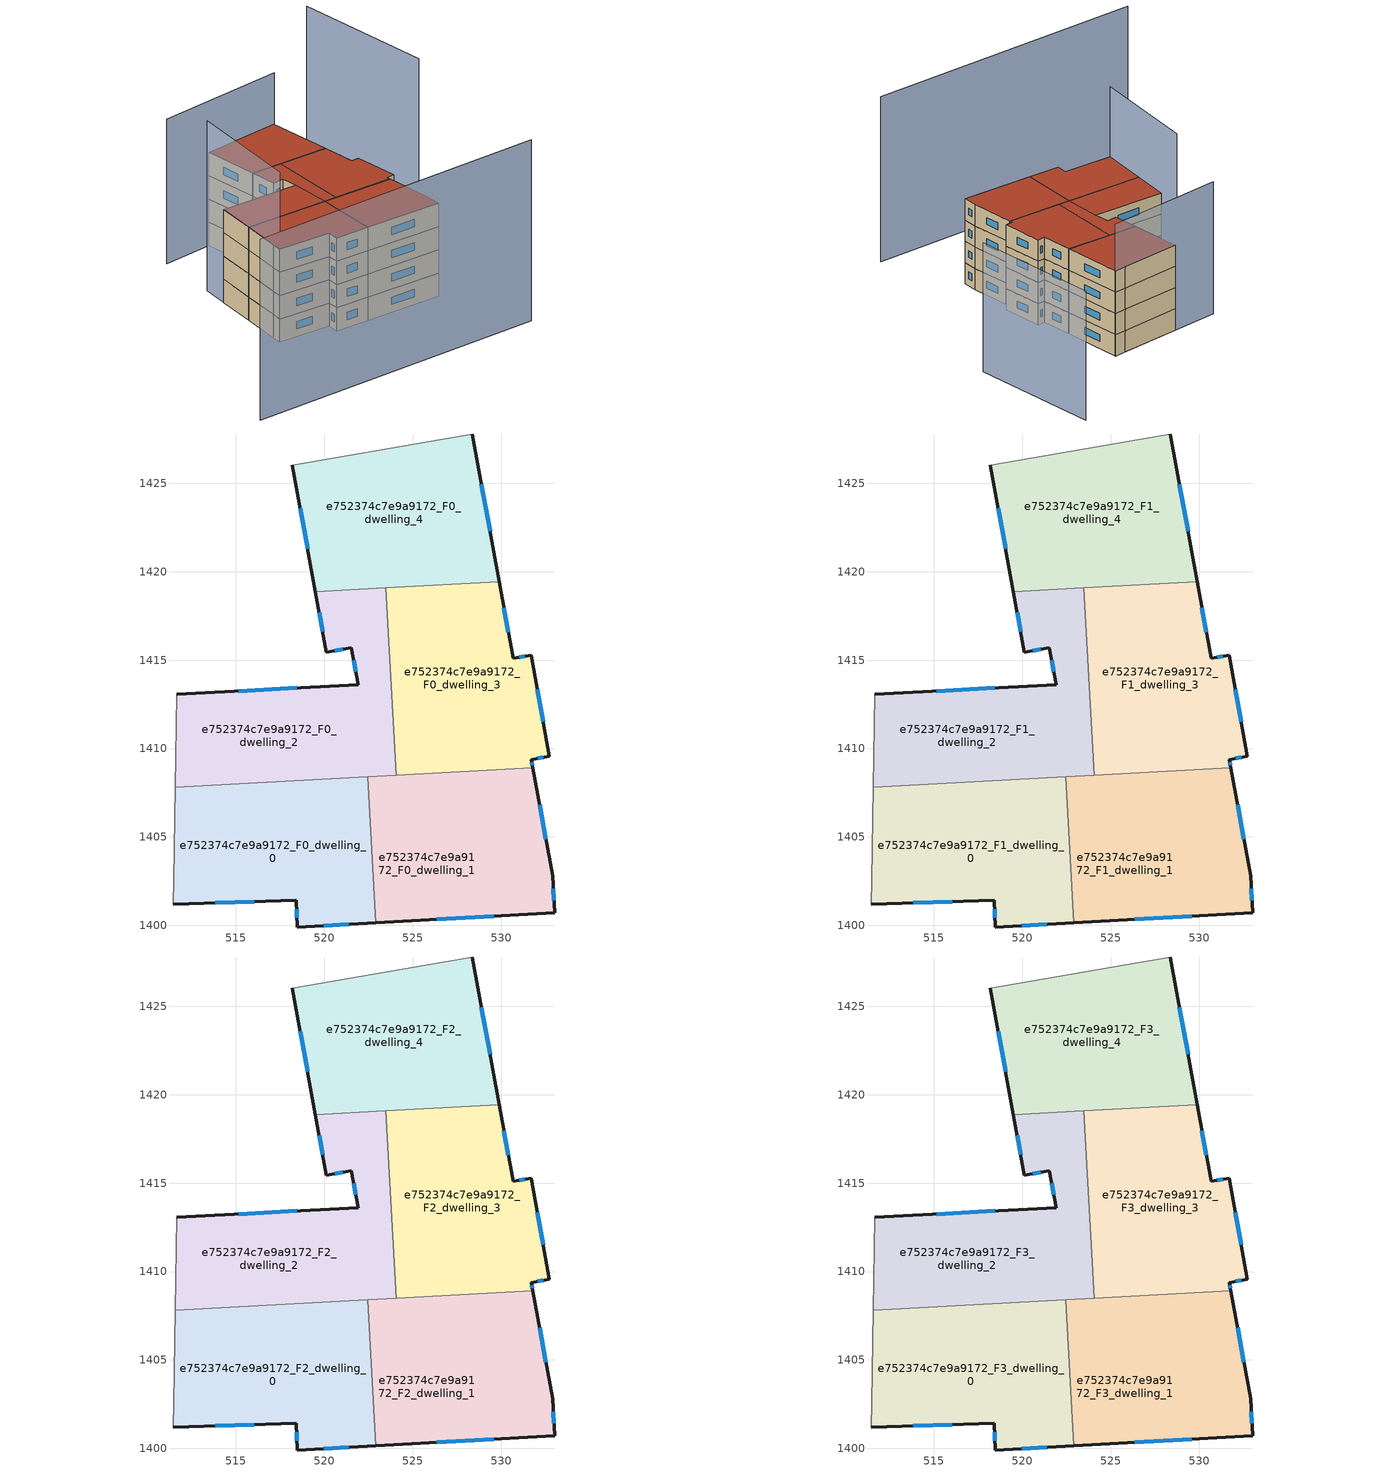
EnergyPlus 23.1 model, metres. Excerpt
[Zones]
e752374c7e9a9172_F0_dwelling_0
 floor ground (EU_floor_Construction): 522.46,1408.4 522.91,1400.15 518.47,1399.91 518.41,1401.41 511.47,1401.21 511.49,1402.59 511.58,1407.8 z0
 wall outside (EU_wall_Construction): 511.47,1401.21 518.41,1401.41 518.47,1399.91 522.91,1400.15 z0:3
 wall adiabatic (EU_wall_Construction): 511.58,1407.8 511.49,1402.59 511.47,1401.21 z0:3
 wall to e752374c7e9a9172_F0_dwelling_2 (EU_wall_Construction): 522.46,1408.4 511.58,1407.8 z0:3
 wall to e752374c7e9a9172_F0_dwelling_1 (EU_wall_Construction): 522.91,1400.15 522.46,1408.4 z0:3
 window (EU_Window_Construction): 519.98,1399.99 521.4,1400.07 / 518.43,1400.9 518.45,1400.42 / 513.83,1401.28 516.05,1401.34 z1.02:1.98
e752374c7e9a9172_F0_dwelling_1
 floor ground (EU_floor_Construction): 533.02,1400.7 522.91,1400.15 522.46,1408.4 524.06,1408.48 z0; 531.8,1408.91 532.91,1402.8 533.02,1400.7 524.06,1408.48 z0
 wall outside (EU_wall_Construction): 522.91,1400.15 533.02,1400.7 532.91,1402.8 531.8,1408.91 z0:3
 wall to e752374c7e9a9172_F0_dwelling_3 (EU_wall_Construction): 531.8,1408.91 524.06,1408.48 z0:3
 wall to e752374c7e9a9172_F0_dwelling_2 (EU_wall_Construction): 524.06,1408.48 522.46,1408.4 z0:3
 window (EU_Window_Construction): 532.98,1401.41 532.95,1402.08 / 526.35,1400.34 529.58,1400.51 / 532.53,1404.88 532.18,1406.83 z1.02:1.98
e752374c7e9a9172_F0_dwelling_2
 floor ground (EU_floor_Construction): 521.92,1413.62 522.46,1408.4 511.58,1407.8 511.66,1413.06 z0; 523.48,1419.09 524.06,1408.48 522.46,1408.4 521.92,1413.62 521.53,1415.71 520.12,1415.45 519.5,1418.87 z0
 wall outside (EU_wall_Construction): 519.5,1418.87 520.12,1415.45 521.53,1415.71 521.92,1413.62 511.66,1413.06 z0:3
 wall adiabatic (EU_wall_Construction): 511.66,1413.06 511.58,1407.8 z0:3
 wall to e752374c7e9a9172_F0_dwelling_3 (EU_wall_Construction): 524.06,1408.48 523.48,1419.09 z0:3
 wall to e752374c7e9a9172_F0_dwelling_4 (EU_wall_Construction): 523.48,1419.09 519.5,1418.87 z0:3
 window (EU_Window_Construction): 518.43,1413.43 515.15,1413.25 / 521.67,1415 521.79,1414.33 / 520.6,1415.54 521.05,1415.62 / 519.71,1417.71 519.91,1416.62 z1.02:1.98
e752374c7e9a9172_F0_dwelling_3
 floor ground (EU_floor_Construction): 529.89,1419.44 530.67,1415.11 531.7,1415.29 532.73,1409.57 531.71,1409.38 531.8,1408.91 524.06,1408.48 523.48,1419.09 z0
 wall outside (EU_wall_Construction): 531.8,1408.91 531.71,1409.38 532.73,1409.57 531.7,1415.29 530.67,1415.11 529.89,1419.44 z0:3
 wall to e752374c7e9a9172_F0_dwelling_4 (EU_wall_Construction): 529.89,1419.44 523.48,1419.09 z0:3
 window (EU_Window_Construction): 530.41,1416.58 530.15,1417.97 / 531.35,1415.22 531.02,1415.17 / 532.38,1411.51 532.05,1413.34 / 532.06,1409.44 532.39,1409.5 / 531.77,1409.07 531.74,1409.22 z1.02:1.98
e752374c7e9a9172_F0_dwelling_4
 floor ground (EU_floor_Construction): 528.37,1427.79 529.89,1419.44 519.5,1418.87 518.19,1426.01 526.7,1427.5 z0
 wall outside (EU_wall_Construction): 529.89,1419.44 528.37,1427.79 / 518.19,1426.01 519.5,1418.87 z0:3
 wall adiabatic (EU_wall_Construction): 528.37,1427.79 526.7,1427.5 518.19,1426.01 z0:3
 window (EU_Window_Construction): 529.37,1422.28 528.89,1424.95 / 518.64,1423.58 519.05,1421.3 z1.02:1.98
e752374c7e9a9172_F1_dwelling_0
 floor to e752374c7e9a9172_F0_dwelling_0 (EU_floor_Construction): 522.46,1408.4 522.91,1400.15 518.47,1399.91 518.41,1401.41 511.47,1401.21 511.49,1402.59 511.58,1407.8 z3
 wall outside (EU_wall_Construction): 511.47,1401.21 518.41,1401.41 518.47,1399.91 522.91,1400.15 z3:6
 wall adiabatic (EU_wall_Construction): 511.58,1407.8 511.49,1402.59 511.47,1401.21 z3:6
 wall to e752374c7e9a9172_F1_dwelling_2 (EU_wall_Construction): 522.46,1408.4 511.58,1407.8 z3:6
 wall to e752374c7e9a9172_F1_dwelling_1 (EU_wall_Construction): 522.91,1400.15 522.46,1408.4 z3:6
 window (EU_Window_Construction): 519.98,1399.99 521.4,1400.07 / 518.43,1400.9 518.45,1400.42 / 513.83,1401.28 516.05,1401.34 z4.02:4.98
e752374c7e9a9172_F1_dwelling_1
 floor to e752374c7e9a9172_F0_dwelling_1 (EU_floor_Construction): 533.02,1400.7 522.91,1400.15 522.46,1408.4 524.06,1408.48 z3; 531.8,1408.91 532.91,1402.8 533.02,1400.7 524.06,1408.48 z3
 wall outside (EU_wall_Construction): 522.91,1400.15 533.02,1400.7 532.91,1402.8 531.8,1408.91 z3:6
 wall to e752374c7e9a9172_F1_dwelling_3 (EU_wall_Construction): 531.8,1408.91 524.06,1408.48 z3:6
 wall to e752374c7e9a9172_F1_dwelling_2 (EU_wall_Construction): 524.06,1408.48 522.46,1408.4 z3:6
 window (EU_Window_Construction): 532.98,1401.41 532.95,1402.08 / 526.35,1400.34 529.58,1400.51 / 532.53,1404.88 532.18,1406.83 z4.02:4.98
e752374c7e9a9172_F1_dwelling_2
 floor to e752374c7e9a9172_F0_dwelling_2 (EU_floor_Construction): 521.92,1413.62 522.46,1408.4 511.58,1407.8 511.66,1413.06 z3; 523.48,1419.09 524.06,1408.48 522.46,1408.4 521.92,1413.62 521.53,1415.71 520.12,1415.45 519.5,1418.87 z3
 wall outside (EU_wall_Construction): 519.5,1418.87 520.12,1415.45 521.53,1415.71 521.92,1413.62 511.66,1413.06 z3:6
 wall adiabatic (EU_wall_Construction): 511.66,1413.06 511.58,1407.8 z3:6
 wall to e752374c7e9a9172_F1_dwelling_3 (EU_wall_Construction): 524.06,1408.48 523.48,1419.09 z3:6
 wall to e752374c7e9a9172_F1_dwelling_4 (EU_wall_Construction): 523.48,1419.09 519.5,1418.87 z3:6
 window (EU_Window_Construction): 518.43,1413.43 515.15,1413.25 / 521.67,1415 521.79,1414.33 / 520.6,1415.54 521.05,1415.62 / 519.71,1417.71 519.91,1416.62 z4.02:4.98
e752374c7e9a9172_F1_dwelling_3
 floor to e752374c7e9a9172_F0_dwelling_3 (EU_floor_Construction): 529.89,1419.44 530.67,1415.11 531.7,1415.29 532.73,1409.57 531.71,1409.38 531.8,1408.91 524.06,1408.48 523.48,1419.09 z3
 wall outside (EU_wall_Construction): 531.8,1408.91 531.71,1409.38 532.73,1409.57 531.7,1415.29 530.67,1415.11 529.89,1419.44 z3:6
 wall to e752374c7e9a9172_F1_dwelling_4 (EU_wall_Construction): 529.89,1419.44 523.48,1419.09 z3:6
 window (EU_Window_Construction): 530.41,1416.58 530.15,1417.97 / 531.35,1415.22 531.02,1415.17 / 532.38,1411.51 532.05,1413.34 / 532.06,1409.44 532.39,1409.5 / 531.77,1409.07 531.74,1409.22 z4.02:4.98
e752374c7e9a9172_F1_dwelling_4
 floor to e752374c7e9a9172_F0_dwelling_4 (EU_floor_Construction): 528.37,1427.79 529.89,1419.44 519.5,1418.87 518.19,1426.01 526.7,1427.5 z3
 wall outside (EU_wall_Construction): 529.89,1419.44 528.37,1427.79 / 518.19,1426.01 519.5,1418.87 z3:6
 wall adiabatic (EU_wall_Construction): 528.37,1427.79 526.7,1427.5 518.19,1426.01 z3:6
 window (EU_Window_Construction): 529.37,1422.28 528.89,1424.95 / 518.64,1423.58 519.05,1421.3 z4.02:4.98
e752374c7e9a9172_F2_dwelling_0
 floor to e752374c7e9a9172_F1_dwelling_0 (EU_floor_Construction): 522.46,1408.4 522.91,1400.15 518.47,1399.91 518.41,1401.41 511.47,1401.21 511.49,1402.59 511.58,1407.8 z6
 wall outside (EU_wall_Construction): 511.47,1401.21 518.41,1401.41 518.47,1399.91 522.91,1400.15 z6:9
 wall adiabatic (EU_wall_Construction): 511.58,1407.8 511.49,1402.59 511.47,1401.21 z6:9
 wall to e752374c7e9a9172_F2_dwelling_2 (EU_wall_Construction): 522.46,1408.4 511.58,1407.8 z6:9
 wall to e752374c7e9a9172_F2_dwelling_1 (EU_wall_Construction): 522.91,1400.15 522.46,1408.4 z6:9
 window (EU_Window_Construction): 519.98,1399.99 521.4,1400.07 / 518.43,1400.9 518.45,1400.42 / 513.83,1401.28 516.05,1401.34 z7.02:7.98
e752374c7e9a9172_F2_dwelling_1
 floor to e752374c7e9a9172_F1_dwelling_1 (EU_floor_Construction): 533.02,1400.7 522.91,1400.15 522.46,1408.4 524.06,1408.48 z6; 531.8,1408.91 532.91,1402.8 533.02,1400.7 524.06,1408.48 z6
 wall outside (EU_wall_Construction): 522.91,1400.15 533.02,1400.7 532.91,1402.8 531.8,1408.91 z6:9
 wall to e752374c7e9a9172_F2_dwelling_3 (EU_wall_Construction): 531.8,1408.91 524.06,1408.48 z6:9
 wall to e752374c7e9a9172_F2_dwelling_2 (EU_wall_Construction): 524.06,1408.48 522.46,1408.4 z6:9
 window (EU_Window_Construction): 532.98,1401.41 532.95,1402.08 / 526.35,1400.34 529.58,1400.51 / 532.53,1404.88 532.18,1406.83 z7.02:7.98
e752374c7e9a9172_F2_dwelling_2
 floor to e752374c7e9a9172_F1_dwelling_2 (EU_floor_Construction): 521.92,1413.62 522.46,1408.4 511.58,1407.8 511.66,1413.06 z6; 523.48,1419.09 524.06,1408.48 522.46,1408.4 521.92,1413.62 521.53,1415.71 520.12,1415.45 519.5,1418.87 z6
 wall outside (EU_wall_Construction): 519.5,1418.87 520.12,1415.45 521.53,1415.71 521.92,1413.62 511.66,1413.06 z6:9
 wall adiabatic (EU_wall_Construction): 511.66,1413.06 511.58,1407.8 z6:9
 wall to e752374c7e9a9172_F2_dwelling_3 (EU_wall_Construction): 524.06,1408.48 523.48,1419.09 z6:9
 wall to e752374c7e9a9172_F2_dwelling_4 (EU_wall_Construction): 523.48,1419.09 519.5,1418.87 z6:9
 window (EU_Window_Construction): 518.43,1413.43 515.15,1413.25 / 521.67,1415 521.79,1414.33 / 520.6,1415.54 521.05,1415.62 / 519.71,1417.71 519.91,1416.62 z7.02:7.98
e752374c7e9a9172_F2_dwelling_3
 floor to e752374c7e9a9172_F1_dwelling_3 (EU_floor_Construction): 529.89,1419.44 530.67,1415.11 531.7,1415.29 532.73,1409.57 531.71,1409.38 531.8,1408.91 524.06,1408.48 523.48,1419.09 z6
 wall outside (EU_wall_Construction): 531.8,1408.91 531.71,1409.38 532.73,1409.57 531.7,1415.29 530.67,1415.11 529.89,1419.44 z6:9
 wall to e752374c7e9a9172_F2_dwelling_4 (EU_wall_Construction): 529.89,1419.44 523.48,1419.09 z6:9
 window (EU_Window_Construction): 530.41,1416.58 530.15,1417.97 / 531.35,1415.22 531.02,1415.17 / 532.38,1411.51 532.05,1413.34 / 532.06,1409.44 532.39,1409.5 / 531.77,1409.07 531.74,1409.22 z7.02:7.98
e752374c7e9a9172_F2_dwelling_4
 floor to e752374c7e9a9172_F1_dwelling_4 (EU_floor_Construction): 528.37,1427.79 529.89,1419.44 519.5,1418.87 518.19,1426.01 526.7,1427.5 z6
 wall outside (EU_wall_Construction): 529.89,1419.44 528.37,1427.79 / 518.19,1426.01 519.5,1418.87 z6:9
 wall adiabatic (EU_wall_Construction): 528.37,1427.79 526.7,1427.5 518.19,1426.01 z6:9
 window (EU_Window_Construction): 529.37,1422.28 528.89,1424.95 / 518.64,1423.58 519.05,1421.3 z7.02:7.98
e752374c7e9a9172_F3_dwelling_0
 floor to e752374c7e9a9172_F2_dwelling_0 (EU_floor_Construction): 522.46,1408.4 522.91,1400.15 518.47,1399.91 518.41,1401.41 511.47,1401.21 511.49,1402.59 511.58,1407.8 z9
 wall outside (EU_wall_Construction): 511.47,1401.21 518.41,1401.41 518.47,1399.91 522.91,1400.15 z9:12
 wall adiabatic (EU_wall_Construction): 511.58,1407.8 511.49,1402.59 511.47,1401.21 z9:12
 wall to e752374c7e9a9172_F3_dwelling_2 (EU_wall_Construction): 522.46,1408.4 511.58,1407.8 z9:12
 wall to e752374c7e9a9172_F3_dwelling_1 (EU_wall_Construction): 522.91,1400.15 522.46,1408.4 z9:12
 window (EU_Window_Construction): 519.98,1399.99 521.4,1400.07 / 518.43,1400.9 518.45,1400.42 / 513.83,1401.28 516.05,1401.34 z10.02:10.98
 roof outside (EU_roof_Construction): 522.91,1400.15 522.46,1408.4 511.58,1407.8 511.49,1402.59 511.47,1401.21 518.41,1401.41 518.47,1399.91 z12
e752374c7e9a9172_F3_dwelling_1
 floor to e752374c7e9a9172_F2_dwelling_1 (EU_floor_Construction): 533.02,1400.7 522.91,1400.15 522.46,1408.4 524.06,1408.48 z9; 531.8,1408.91 532.91,1402.8 533.02,1400.7 524.06,1408.48 z9
 wall outside (EU_wall_Construction): 522.91,1400.15 533.02,1400.7 532.91,1402.8 531.8,1408.91 z9:12
 wall to e752374c7e9a9172_F3_dwelling_3 (EU_wall_Construction): 531.8,1408.91 524.06,1408.48 z9:12
 wall to e752374c7e9a9172_F3_dwelling_2 (EU_wall_Construction): 524.06,1408.48 522.46,1408.4 z9:12
 window (EU_Window_Construction): 532.98,1401.41 532.95,1402.08 / 526.35,1400.34 529.58,1400.51 / 532.53,1404.88 532.18,1406.83 z10.02:10.98
 roof outside (EU_roof_Construction): 533.02,1400.7 532.91,1402.8 531.8,1408.91 522.46,1408.4 522.91,1400.15 z12
e752374c7e9a9172_F3_dwelling_2
 floor to e752374c7e9a9172_F2_dwelling_2 (EU_floor_Construction): 521.92,1413.62 522.46,1408.4 511.58,1407.8 511.66,1413.06 z9; 523.48,1419.09 524.06,1408.48 522.46,1408.4 521.92,1413.62 521.53,1415.71 520.12,1415.45 519.5,1418.87 z9
 wall outside (EU_wall_Construction): 519.5,1418.87 520.12,1415.45 521.53,1415.71 521.92,1413.62 511.66,1413.06 z9:12
 wall adiabatic (EU_wall_Construction): 511.66,1413.06 511.58,1407.8 z9:12
 wall to e752374c7e9a9172_F3_dwelling_3 (EU_wall_Construction): 524.06,1408.48 523.48,1419.09 z9:12
 wall to e752374c7e9a9172_F3_dwelling_4 (EU_wall_Construction): 523.48,1419.09 519.5,1418.87 z9:12
 window (EU_Window_Construction): 518.43,1413.43 515.15,1413.25 / 521.67,1415 521.79,1414.33 / 520.6,1415.54 521.05,1415.62 / 519.71,1417.71 519.91,1416.62 z10.02:10.98
 roof outside (EU_roof_Construction): 522.46,1408.4 521.92,1413.62 511.66,1413.06 511.58,1407.8 z12; 524.06,1408.48 523.48,1419.09 519.5,1418.87 520.12,1415.45 521.53,1415.71 521.92,1413.62 522.46,1408.4 z12
e752374c7e9a9172_F3_dwelling_3
 floor to e752374c7e9a9172_F2_dwelling_3 (EU_floor_Construction): 529.89,1419.44 530.67,1415.11 531.7,1415.29 532.73,1409.57 531.71,1409.38 531.8,1408.91 524.06,1408.48 523.48,1419.09 z9
 wall outside (EU_wall_Construction): 531.8,1408.91 531.71,1409.38 532.73,1409.57 531.7,1415.29 530.67,1415.11 529.89,1419.44 z9:12
 wall to e752374c7e9a9172_F3_dwelling_4 (EU_wall_Construction): 529.89,1419.44 523.48,1419.09 z9:12
 window (EU_Window_Construction): 530.41,1416.58 530.15,1417.97 / 531.35,1415.22 531.02,1415.17 / 532.38,1411.51 532.05,1413.34 / 532.06,1409.44 532.39,1409.5 / 531.77,1409.07 531.74,1409.22 z10.02:10.98
 roof outside (EU_roof_Construction): 531.8,1408.91 531.71,1409.38 532.73,1409.57 531.7,1415.29 530.67,1415.11 529.89,1419.44 523.48,1419.09 524.06,1408.48 z12
e752374c7e9a9172_F3_dwelling_4
 floor to e752374c7e9a9172_F2_dwelling_4 (EU_floor_Construction): 528.37,1427.79 529.89,1419.44 519.5,1418.87 518.19,1426.01 526.7,1427.5 z9
 wall outside (EU_wall_Construction): 529.89,1419.44 528.37,1427.79 / 518.19,1426.01 519.5,1418.87 z9:12
 wall adiabatic (EU_wall_Construction): 528.37,1427.79 526.7,1427.5 518.19,1426.01 z9:12
 window (EU_Window_Construction): 529.37,1422.28 528.89,1424.95 / 518.64,1423.58 519.05,1421.3 z10.02:10.98
 roof outside (EU_roof_Construction): 529.89,1419.44 528.37,1427.79 526.7,1427.5 518.19,1426.01 519.5,1418.87 z12
shading: 498.77,1386.16 538.49,1389.77 z0:23.3; 511.73,1416.62 511.47,1401.2 z0:21.9; 544.6,1422.15 541.3,1440.36 z0:18.2; 528.42,1427.79 511.69,1424.86 z0:18.6
[Building]
EU S2 Campaign: North Axis=0; Terrain=City; Solar Distribution=FullExterior
[Site:Location]
Vienna: Latitude=48; Longitude=16.5; Time Zone=1; Elevation=183
[SizingPeriod:WeatherFileDays]
AnnualSizingPeriod: Begin Month=1; Begin Day of Month=1; End Month=12; End Day of Month=31; Day of Week for Start Day=Monday; Use Weather File Daylight Saving Period=No; Use Weather File Rain and Snow Indicators=No
[MATERIAL]
EU_InternalMass_Material: Roughness=MediumRough; Thickness=0.1; Conductivity=1; Density=1800; Specific Heat=900; Thermal Absorptance=0.9; Solar Absorptance=0.7; Visible Absorptance=0.7
[MATERIAL:NOMASS] Roughness=MediumRough; Thermal Absorptance=0.9; Solar Absorptance=0.7; Visible Absorptance=0.7
Name | Thermal Resistance
EU_wall_NoMass | 0.942466
EU_roof_NoMass | 0.551687
EU_floor_NoMass | 0.66527
[WINDOWMATERIAL:SIMPLEGLAZINGSYSTEM]
EU_Window_SimpleGlazing: UFactor=2.03367; Solar Heat Gain Coefficient=0.65; Visible Transmittance=0.65
[CONSTRUCTION]
EU_wall_Construction: EU_wall_NoMass
EU_roof_Construction: EU_roof_NoMass
EU_floor_Construction: EU_floor_NoMass
EU_Window_Construction: EU_Window_SimpleGlazing
EU_InternalMass_Construction: EU_InternalMass_Material
[ZONE] Type=1; Multiplier=1; Ceiling Height=autocalculate; Floor Area=autocalculate; Part of Total Floor Area=Yes
Name | Volume
e752374c7e9a9172_F0_dwelling_0; e752374c7e9a9172_F1_dwelling_0; e752374c7e9a9172_F2_dwelling_0; e752374c7e9a9172_F3_dwelling_0 | 243.803
e752374c7e9a9172_F0_dwelling_1; e752374c7e9a9172_F1_dwelling_1; e752374c7e9a9172_F2_dwelling_1; e752374c7e9a9172_F3_dwelling_1 | 243.827
e752374c7e9a9172_F0_dwelling_2; e752374c7e9a9172_F0_dwelling_3; e752374c7e9a9172_F1_dwelling_3; e752374c7e9a9172_F2_dwelling_3; e752374c7e9a9172_F3_dwelling_3 | 243.829
e752374c7e9a9172_F1_dwelling_2; e752374c7e9a9172_F2_dwelling_2; e752374c7e9a9172_F3_dwelling_2 | 243.828
e752374c7e9a9172_F0_dwelling_4 | 243.82
e752374c7e9a9172_F1_dwelling_4; e752374c7e9a9172_F2_dwelling_4; e752374c7e9a9172_F3_dwelling_4 | 243.821
[INTERNALMASS] Construction=EU_InternalMass_Construction
Name | Zone or ZoneList | Surface Area
e752374c7e9a9172_F0_dwelling_0_EU_InternalMass | e752374c7e9a9172_F0_dwelling_0 | 81.2709
e752374c7e9a9172_F0_dwelling_1_EU_InternalMass | e752374c7e9a9172_F0_dwelling_1 | 81.2758
e752374c7e9a9172_F0_dwelling_2_EU_InternalMass | e752374c7e9a9172_F0_dwelling_2 | 81.2778
e752374c7e9a9172_F0_dwelling_3_EU_InternalMass | e752374c7e9a9172_F0_dwelling_3 | 81.2781
e752374c7e9a9172_F0_dwelling_4_EU_InternalMass | e752374c7e9a9172_F0_dwelling_4 | 81.2736
e752374c7e9a9172_F1_dwelling_0_EU_InternalMass | e752374c7e9a9172_F1_dwelling_0 | 81.2709
e752374c7e9a9172_F1_dwelling_1_EU_InternalMass | e752374c7e9a9172_F1_dwelling_1 | 81.2758
e752374c7e9a9172_F1_dwelling_2_EU_InternalMass | e752374c7e9a9172_F1_dwelling_2 | 81.2778
e752374c7e9a9172_F1_dwelling_3_EU_InternalMass | e752374c7e9a9172_F1_dwelling_3 | 81.2781
e752374c7e9a9172_F1_dwelling_4_EU_InternalMass | e752374c7e9a9172_F1_dwelling_4 | 81.2736
e752374c7e9a9172_F2_dwelling_0_EU_InternalMass | e752374c7e9a9172_F2_dwelling_0 | 81.2709
e752374c7e9a9172_F2_dwelling_1_EU_InternalMass | e752374c7e9a9172_F2_dwelling_1 | 81.2758
e752374c7e9a9172_F2_dwelling_2_EU_InternalMass | e752374c7e9a9172_F2_dwelling_2 | 81.2778
e752374c7e9a9172_F2_dwelling_3_EU_InternalMass | e752374c7e9a9172_F2_dwelling_3 | 81.2781
e752374c7e9a9172_F2_dwelling_4_EU_InternalMass | e752374c7e9a9172_F2_dwelling_4 | 81.2736
e752374c7e9a9172_F3_dwelling_0_EU_InternalMass | e752374c7e9a9172_F3_dwelling_0 | 81.2709
e752374c7e9a9172_F3_dwelling_1_EU_InternalMass | e752374c7e9a9172_F3_dwelling_1 | 81.2758
e752374c7e9a9172_F3_dwelling_2_EU_InternalMass | e752374c7e9a9172_F3_dwelling_2 | 81.2778
e752374c7e9a9172_F3_dwelling_3_EU_InternalMass | e752374c7e9a9172_F3_dwelling_3 | 81.2781
e752374c7e9a9172_F3_dwelling_4_EU_InternalMass | e752374c7e9a9172_F3_dwelling_4 | 81.2736
[OTHEREQUIPMENT] Fuel Type=Electricity; Design Level Calculation Method=Watts/Area; Power per Zone Floor Area=1; Fraction Latent=0; Fraction Radiant=0; Fraction Lost=0; Carbon Dioxide Generation Rate=0; EndUse Subcategory=EU_Step8_InternalGains
Name | Zone or ZoneList or Space or SpaceList | Schedule
EU_Step8_InternalGain_e752374c7e9a9172_F0_dwelling_0_f000 | e752374c7e9a9172_F0_dwelling_0 | EU_Step8_GainSchedule_e752374c7e9a9172_F0_dwelling_0_f000
EU_Step8_InternalGain_e752374c7e9a9172_F0_dwelling_1_f000 | e752374c7e9a9172_F0_dwelling_1 | EU_Step8_GainSchedule_e752374c7e9a9172_F0_dwelling_1_f000
EU_Step8_InternalGain_e752374c7e9a9172_F0_dwelling_2_f000 | e752374c7e9a9172_F0_dwelling_2 | EU_Step8_GainSchedule_e752374c7e9a9172_F0_dwelling_2_f000
EU_Step8_InternalGain_e752374c7e9a9172_F0_dwelling_3_f000 | e752374c7e9a9172_F0_dwelling_3 | EU_Step8_GainSchedule_e752374c7e9a9172_F0_dwelling_3_f000
EU_Step8_InternalGain_e752374c7e9a9172_F0_dwelling_4_f000 | e752374c7e9a9172_F0_dwelling_4 | EU_Step8_GainSchedule_e752374c7e9a9172_F0_dwelling_4_f000
EU_Step8_InternalGain_e752374c7e9a9172_F1_dwelling_0_f000 | e752374c7e9a9172_F1_dwelling_0 | EU_Step8_GainSchedule_e752374c7e9a9172_F1_dwelling_0_f000
EU_Step8_InternalGain_e752374c7e9a9172_F1_dwelling_1_f000 | e752374c7e9a9172_F1_dwelling_1 | EU_Step8_GainSchedule_e752374c7e9a9172_F1_dwelling_1_f000
EU_Step8_InternalGain_e752374c7e9a9172_F1_dwelling_2_f000 | e752374c7e9a9172_F1_dwelling_2 | EU_Step8_GainSchedule_e752374c7e9a9172_F1_dwelling_2_f000
EU_Step8_InternalGain_e752374c7e9a9172_F1_dwelling_3_f000 | e752374c7e9a9172_F1_dwelling_3 | EU_Step8_GainSchedule_e752374c7e9a9172_F1_dwelling_3_f000
EU_Step8_InternalGain_e752374c7e9a9172_F1_dwelling_4_f000 | e752374c7e9a9172_F1_dwelling_4 | EU_Step8_GainSchedule_e752374c7e9a9172_F1_dwelling_4_f000
EU_Step8_InternalGain_e752374c7e9a9172_F2_dwelling_0_f000 | e752374c7e9a9172_F2_dwelling_0 | EU_Step8_GainSchedule_e752374c7e9a9172_F2_dwelling_0_f000
EU_Step8_InternalGain_e752374c7e9a9172_F2_dwelling_1_f000 | e752374c7e9a9172_F2_dwelling_1 | EU_Step8_GainSchedule_e752374c7e9a9172_F2_dwelling_1_f000
EU_Step8_InternalGain_e752374c7e9a9172_F2_dwelling_2_f000 | e752374c7e9a9172_F2_dwelling_2 | EU_Step8_GainSchedule_e752374c7e9a9172_F2_dwelling_2_f000
EU_Step8_InternalGain_e752374c7e9a9172_F2_dwelling_3_f000 | e752374c7e9a9172_F2_dwelling_3 | EU_Step8_GainSchedule_e752374c7e9a9172_F2_dwelling_3_f000
EU_Step8_InternalGain_e752374c7e9a9172_F2_dwelling_4_f000 | e752374c7e9a9172_F2_dwelling_4 | EU_Step8_GainSchedule_e752374c7e9a9172_F2_dwelling_4_f000
EU_Step8_InternalGain_e752374c7e9a9172_F3_dwelling_0_f000 | e752374c7e9a9172_F3_dwelling_0 | EU_Step8_GainSchedule_e752374c7e9a9172_F3_dwelling_0_f000
EU_Step8_InternalGain_e752374c7e9a9172_F3_dwelling_1_f000 | e752374c7e9a9172_F3_dwelling_1 | EU_Step8_GainSchedule_e752374c7e9a9172_F3_dwelling_1_f000
EU_Step8_InternalGain_e752374c7e9a9172_F3_dwelling_2_f000 | e752374c7e9a9172_F3_dwelling_2 | EU_Step8_GainSchedule_e752374c7e9a9172_F3_dwelling_2_f000
EU_Step8_InternalGain_e752374c7e9a9172_F3_dwelling_3_f000 | e752374c7e9a9172_F3_dwelling_3 | EU_Step8_GainSchedule_e752374c7e9a9172_F3_dwelling_3_f000
EU_Step8_InternalGain_e752374c7e9a9172_F3_dwelling_4_f000 | e752374c7e9a9172_F3_dwelling_4 | EU_Step8_GainSchedule_e752374c7e9a9172_F3_dwelling_4_f000
[ZONEVENTILATION:DESIGNFLOWRATE] Schedule=EU_AlwaysOn; Design Flow Rate Calculation Method=AirChanges/Hour; Air Changes per Hour=0.530523; Ventilation Type=Natural; Fan Pressure Rise=0; Fan Total Efficiency=1; Constant Term Coefficient=1; Temperature Term Coefficient=0; Velocity Term Coefficient=0; Velocity Squared Term Coefficient=0; Minimum Indoor Temperature=-100; Maximum Indoor Temperature=100; Delta Temperature=-100; Minimum Outdoor Temperature=-100; Maximum Outdoor Temperature=100; Maximum Wind Speed=40
Name | Zone or ZoneList or Space or SpaceList
EU_ConstantAir_e752374c7e9a9172_F0_dwelling_0 | e752374c7e9a9172_F0_dwelling_0
EU_ConstantAir_e752374c7e9a9172_F0_dwelling_1 | e752374c7e9a9172_F0_dwelling_1
EU_ConstantAir_e752374c7e9a9172_F0_dwelling_2 | e752374c7e9a9172_F0_dwelling_2
EU_ConstantAir_e752374c7e9a9172_F0_dwelling_3 | e752374c7e9a9172_F0_dwelling_3
EU_ConstantAir_e752374c7e9a9172_F0_dwelling_4 | e752374c7e9a9172_F0_dwelling_4
EU_ConstantAir_e752374c7e9a9172_F1_dwelling_0 | e752374c7e9a9172_F1_dwelling_0
EU_ConstantAir_e752374c7e9a9172_F1_dwelling_1 | e752374c7e9a9172_F1_dwelling_1
EU_ConstantAir_e752374c7e9a9172_F1_dwelling_2 | e752374c7e9a9172_F1_dwelling_2
EU_ConstantAir_e752374c7e9a9172_F1_dwelling_3 | e752374c7e9a9172_F1_dwelling_3
EU_ConstantAir_e752374c7e9a9172_F1_dwelling_4 | e752374c7e9a9172_F1_dwelling_4
EU_ConstantAir_e752374c7e9a9172_F2_dwelling_0 | e752374c7e9a9172_F2_dwelling_0
EU_ConstantAir_e752374c7e9a9172_F2_dwelling_1 | e752374c7e9a9172_F2_dwelling_1
EU_ConstantAir_e752374c7e9a9172_F2_dwelling_2 | e752374c7e9a9172_F2_dwelling_2
EU_ConstantAir_e752374c7e9a9172_F2_dwelling_3 | e752374c7e9a9172_F2_dwelling_3
EU_ConstantAir_e752374c7e9a9172_F2_dwelling_4 | e752374c7e9a9172_F2_dwelling_4
EU_ConstantAir_e752374c7e9a9172_F3_dwelling_0 | e752374c7e9a9172_F3_dwelling_0
EU_ConstantAir_e752374c7e9a9172_F3_dwelling_1 | e752374c7e9a9172_F3_dwelling_1
EU_ConstantAir_e752374c7e9a9172_F3_dwelling_2 | e752374c7e9a9172_F3_dwelling_2
EU_ConstantAir_e752374c7e9a9172_F3_dwelling_3 | e752374c7e9a9172_F3_dwelling_3
EU_ConstantAir_e752374c7e9a9172_F3_dwelling_4 | e752374c7e9a9172_F3_dwelling_4
[HVACTEMPLATE:THERMOSTAT] Constant Heating Setpoint=20; Constant Cooling Setpoint=50
EU_HeatOnly_e752374c7e9a9172_F0_dwelling_0; EU_HeatOnly_e752374c7e9a9172_F0_dwelling_1; EU_HeatOnly_e752374c7e9a9172_F0_dwelling_2; EU_HeatOnly_e752374c7e9a9172_F0_dwelling_3; EU_HeatOnly_e752374c7e9a9172_F0_dwelling_4; EU_HeatOnly_e752374c7e9a9172_F1_dwelling_0; EU_HeatOnly_e752374c7e9a9172_F1_dwelling_1; EU_HeatOnly_e752374c7e9a9172_F1_dwelling_2; EU_HeatOnly_e752374c7e9a9172_F1_dwelling_3; EU_HeatOnly_e752374c7e9a9172_F1_dwelling_4; EU_HeatOnly_e752374c7e9a9172_F2_dwelling_0; EU_HeatOnly_e752374c7e9a9172_F2_dwelling_1; EU_HeatOnly_e752374c7e9a9172_F2_dwelling_2; EU_HeatOnly_e752374c7e9a9172_F2_dwelling_3; EU_HeatOnly_e752374c7e9a9172_F2_dwelling_4; EU_HeatOnly_e752374c7e9a9172_F3_dwelling_0; EU_HeatOnly_e752374c7e9a9172_F3_dwelling_1; EU_HeatOnly_e752374c7e9a9172_F3_dwelling_2; EU_HeatOnly_e752374c7e9a9172_F3_dwelling_3; EU_HeatOnly_e752374c7e9a9172_F3_dwelling_4
[HVACTEMPLATE:ZONE:IDEALLOADSAIRSYSTEM] System Availability Schedule=EU_AlwaysOn; Maximum Heating Supply Air Temperature=50; Minimum Cooling Supply Air Temperature=13; Maximum Heating Supply Air Humidity Ratio=0.0156; Minimum Cooling Supply Air Humidity Ratio=0.0077; Heating Limit=NoLimit; Cooling Limit=NoLimit; Heating Availability Schedule=EU_AlwaysOn; Cooling Availability Schedule=EU_CoolingOff; Dehumidification Control Type=ConstantSensibleHeatRatio; Cooling Sensible Heat Ratio=0.7; Dehumidification Setpoint=60; Humidification Control Type=None; Humidification Setpoint=30; Outdoor Air Method=None; Outdoor Air Flow Rate per Person=0.00944; Outdoor Air Flow Rate per Zone Floor Area=0; Outdoor Air Flow Rate per Zone=0; Demand Controlled Ventilation Type=None; Outdoor Air Economizer Type=NoEconomizer; Heat Recovery Type=None; Sensible Heat Recovery Effectiveness=0.7; Latent Heat Recovery Effectiveness=0.65
Name | Template Thermostat
e752374c7e9a9172_F0_dwelling_0 | EU_HeatOnly_e752374c7e9a9172_F0_dwelling_0
e752374c7e9a9172_F0_dwelling_1 | EU_HeatOnly_e752374c7e9a9172_F0_dwelling_1
e752374c7e9a9172_F0_dwelling_2 | EU_HeatOnly_e752374c7e9a9172_F0_dwelling_2
e752374c7e9a9172_F0_dwelling_3 | EU_HeatOnly_e752374c7e9a9172_F0_dwelling_3
e752374c7e9a9172_F0_dwelling_4 | EU_HeatOnly_e752374c7e9a9172_F0_dwelling_4
e752374c7e9a9172_F1_dwelling_0 | EU_HeatOnly_e752374c7e9a9172_F1_dwelling_0
e752374c7e9a9172_F1_dwelling_1 | EU_HeatOnly_e752374c7e9a9172_F1_dwelling_1
e752374c7e9a9172_F1_dwelling_2 | EU_HeatOnly_e752374c7e9a9172_F1_dwelling_2
e752374c7e9a9172_F1_dwelling_3 | EU_HeatOnly_e752374c7e9a9172_F1_dwelling_3
e752374c7e9a9172_F1_dwelling_4 | EU_HeatOnly_e752374c7e9a9172_F1_dwelling_4
e752374c7e9a9172_F2_dwelling_0 | EU_HeatOnly_e752374c7e9a9172_F2_dwelling_0
e752374c7e9a9172_F2_dwelling_1 | EU_HeatOnly_e752374c7e9a9172_F2_dwelling_1
e752374c7e9a9172_F2_dwelling_2 | EU_HeatOnly_e752374c7e9a9172_F2_dwelling_2
e752374c7e9a9172_F2_dwelling_3 | EU_HeatOnly_e752374c7e9a9172_F2_dwelling_3
e752374c7e9a9172_F2_dwelling_4 | EU_HeatOnly_e752374c7e9a9172_F2_dwelling_4
e752374c7e9a9172_F3_dwelling_0 | EU_HeatOnly_e752374c7e9a9172_F3_dwelling_0
e752374c7e9a9172_F3_dwelling_1 | EU_HeatOnly_e752374c7e9a9172_F3_dwelling_1
e752374c7e9a9172_F3_dwelling_2 | EU_HeatOnly_e752374c7e9a9172_F3_dwelling_2
e752374c7e9a9172_F3_dwelling_3 | EU_HeatOnly_e752374c7e9a9172_F3_dwelling_3
e752374c7e9a9172_F3_dwelling_4 | EU_HeatOnly_e752374c7e9a9172_F3_dwelling_4
[SIZING:ZONE] Zone Cooling Design Supply Air Temperature Input Method=SupplyAirTemperature; Zone Cooling Design Supply Air Temperature=13; Zone Heating Design Supply Air Temperature Input Method=SupplyAirTemperature; Zone Heating Design Supply Air Temperature=50; Zone Cooling Design Supply Air Humidity Ratio=0.008; Zone Heating Design Supply Air Humidity Ratio=0.008; Cooling Design Air Flow Method=DesignDay; Cooling Design Air Flow Rate=0; Cooling Minimum Air Flow per Zone Floor Area=0.000762; Cooling Minimum Air Flow=0; Cooling Minimum Air Flow Fraction=0.2; Heating Design Air Flow Method=DesignDay; Heating Design Air Flow Rate=0; Heating Maximum Air Flow per Zone Floor Area=0.002032; Heating Maximum Air Flow=0.141576; Heating Maximum Air Flow Fraction=0.3; Account for Dedicated Outdoor Air System=No; Dedicated Outdoor Air System Control Strategy=NeutralSupplyAir; Dedicated Outdoor Air Low Setpoint Temperature for Design=autosize; Dedicated Outdoor Air High Setpoint Temperature for Design=autosize; Zone Load Sizing Method=Sensible Load Only No Latent Load; Zone Latent Cooling Design Supply Air Humidity Ratio Input Method=HumidityRatioDifference; Zone Cooling Design Supply Air Humidity Ratio Difference=0.005; Zone Latent Heating Design Supply Air Humidity Ratio Input Method=HumidityRatioDifference; Zone Humidification Design Supply Air Humidity Ratio Difference=0.005
e752374c7e9a9172_F0_dwelling_0; e752374c7e9a9172_F0_dwelling_1; e752374c7e9a9172_F0_dwelling_2; e752374c7e9a9172_F0_dwelling_3; e752374c7e9a9172_F0_dwelling_4; e752374c7e9a9172_F1_dwelling_0; e752374c7e9a9172_F1_dwelling_1; e752374c7e9a9172_F1_dwelling_2; e752374c7e9a9172_F1_dwelling_3; e752374c7e9a9172_F1_dwelling_4; e752374c7e9a9172_F2_dwelling_0; e752374c7e9a9172_F2_dwelling_1; e752374c7e9a9172_F2_dwelling_2; e752374c7e9a9172_F2_dwelling_3; e752374c7e9a9172_F2_dwelling_4; e752374c7e9a9172_F3_dwelling_0; e752374c7e9a9172_F3_dwelling_1; e752374c7e9a9172_F3_dwelling_2; e752374c7e9a9172_F3_dwelling_3; e752374c7e9a9172_F3_dwelling_4
[SCHEDULE:CONSTANT]
Name | Hourly Value
EU_AlwaysOn | 1
EU_CoolingOff | 0
[SCHEDULE:FILE] Column Number=1; Rows to Skip at Top=0; Number of Hours of Data=8760; Column Separator=Comma; Interpolate to Timestep=No; Minutes per Item=60; Adjust Schedule for Daylight Savings=Yes
Name | File
EU_Step8_GainSchedule_e752374c7e9a9172_F0_dwelling_0_f000 | ../../schedules/e752374c7e9a9172/e752374c7e9a9172_F0_dwelling_0_f000_gain.csv
EU_Step8_GainSchedule_e752374c7e9a9172_F0_dwelling_1_f000 | ../../schedules/e752374c7e9a9172/e752374c7e9a9172_F0_dwelling_1_f000_gain.csv
EU_Step8_GainSchedule_e752374c7e9a9172_F0_dwelling_2_f000 | ../../schedules/e752374c7e9a9172/e752374c7e9a9172_F0_dwelling_2_f000_gain.csv
EU_Step8_GainSchedule_e752374c7e9a9172_F0_dwelling_3_f000 | ../../schedules/e752374c7e9a9172/e752374c7e9a9172_F0_dwelling_3_f000_gain.csv
EU_Step8_GainSchedule_e752374c7e9a9172_F0_dwelling_4_f000 | ../../schedules/e752374c7e9a9172/e752374c7e9a9172_F0_dwelling_4_f000_gain.csv
EU_Step8_GainSchedule_e752374c7e9a9172_F1_dwelling_0_f000 | ../../schedules/e752374c7e9a9172/e752374c7e9a9172_F1_dwelling_0_f000_gain.csv
EU_Step8_GainSchedule_e752374c7e9a9172_F1_dwelling_1_f000 | ../../schedules/e752374c7e9a9172/e752374c7e9a9172_F1_dwelling_1_f000_gain.csv
EU_Step8_GainSchedule_e752374c7e9a9172_F1_dwelling_2_f000 | ../../schedules/e752374c7e9a9172/e752374c7e9a9172_F1_dwelling_2_f000_gain.csv
EU_Step8_GainSchedule_e752374c7e9a9172_F1_dwelling_3_f000 | ../../schedules/e752374c7e9a9172/e752374c7e9a9172_F1_dwelling_3_f000_gain.csv
EU_Step8_GainSchedule_e752374c7e9a9172_F1_dwelling_4_f000 | ../../schedules/e752374c7e9a9172/e752374c7e9a9172_F1_dwelling_4_f000_gain.csv
EU_Step8_GainSchedule_e752374c7e9a9172_F2_dwelling_0_f000 | ../../schedules/e752374c7e9a9172/e752374c7e9a9172_F2_dwelling_0_f000_gain.csv
EU_Step8_GainSchedule_e752374c7e9a9172_F2_dwelling_1_f000 | ../../schedules/e752374c7e9a9172/e752374c7e9a9172_F2_dwelling_1_f000_gain.csv
EU_Step8_GainSchedule_e752374c7e9a9172_F2_dwelling_2_f000 | ../../schedules/e752374c7e9a9172/e752374c7e9a9172_F2_dwelling_2_f000_gain.csv
EU_Step8_GainSchedule_e752374c7e9a9172_F2_dwelling_3_f000 | ../../schedules/e752374c7e9a9172/e752374c7e9a9172_F2_dwelling_3_f000_gain.csv
EU_Step8_GainSchedule_e752374c7e9a9172_F2_dwelling_4_f000 | ../../schedules/e752374c7e9a9172/e752374c7e9a9172_F2_dwelling_4_f000_gain.csv
EU_Step8_GainSchedule_e752374c7e9a9172_F3_dwelling_0_f000 | ../../schedules/e752374c7e9a9172/e752374c7e9a9172_F3_dwelling_0_f000_gain.csv
EU_Step8_GainSchedule_e752374c7e9a9172_F3_dwelling_1_f000 | ../../schedules/e752374c7e9a9172/e752374c7e9a9172_F3_dwelling_1_f000_gain.csv
EU_Step8_GainSchedule_e752374c7e9a9172_F3_dwelling_2_f000 | ../../schedules/e752374c7e9a9172/e752374c7e9a9172_F3_dwelling_2_f000_gain.csv
EU_Step8_GainSchedule_e752374c7e9a9172_F3_dwelling_3_f000 | ../../schedules/e752374c7e9a9172/e752374c7e9a9172_F3_dwelling_3_f000_gain.csv
EU_Step8_GainSchedule_e752374c7e9a9172_F3_dwelling_4_f000 | ../../schedules/e752374c7e9a9172/e752374c7e9a9172_F3_dwelling_4_f000_gain.csv
